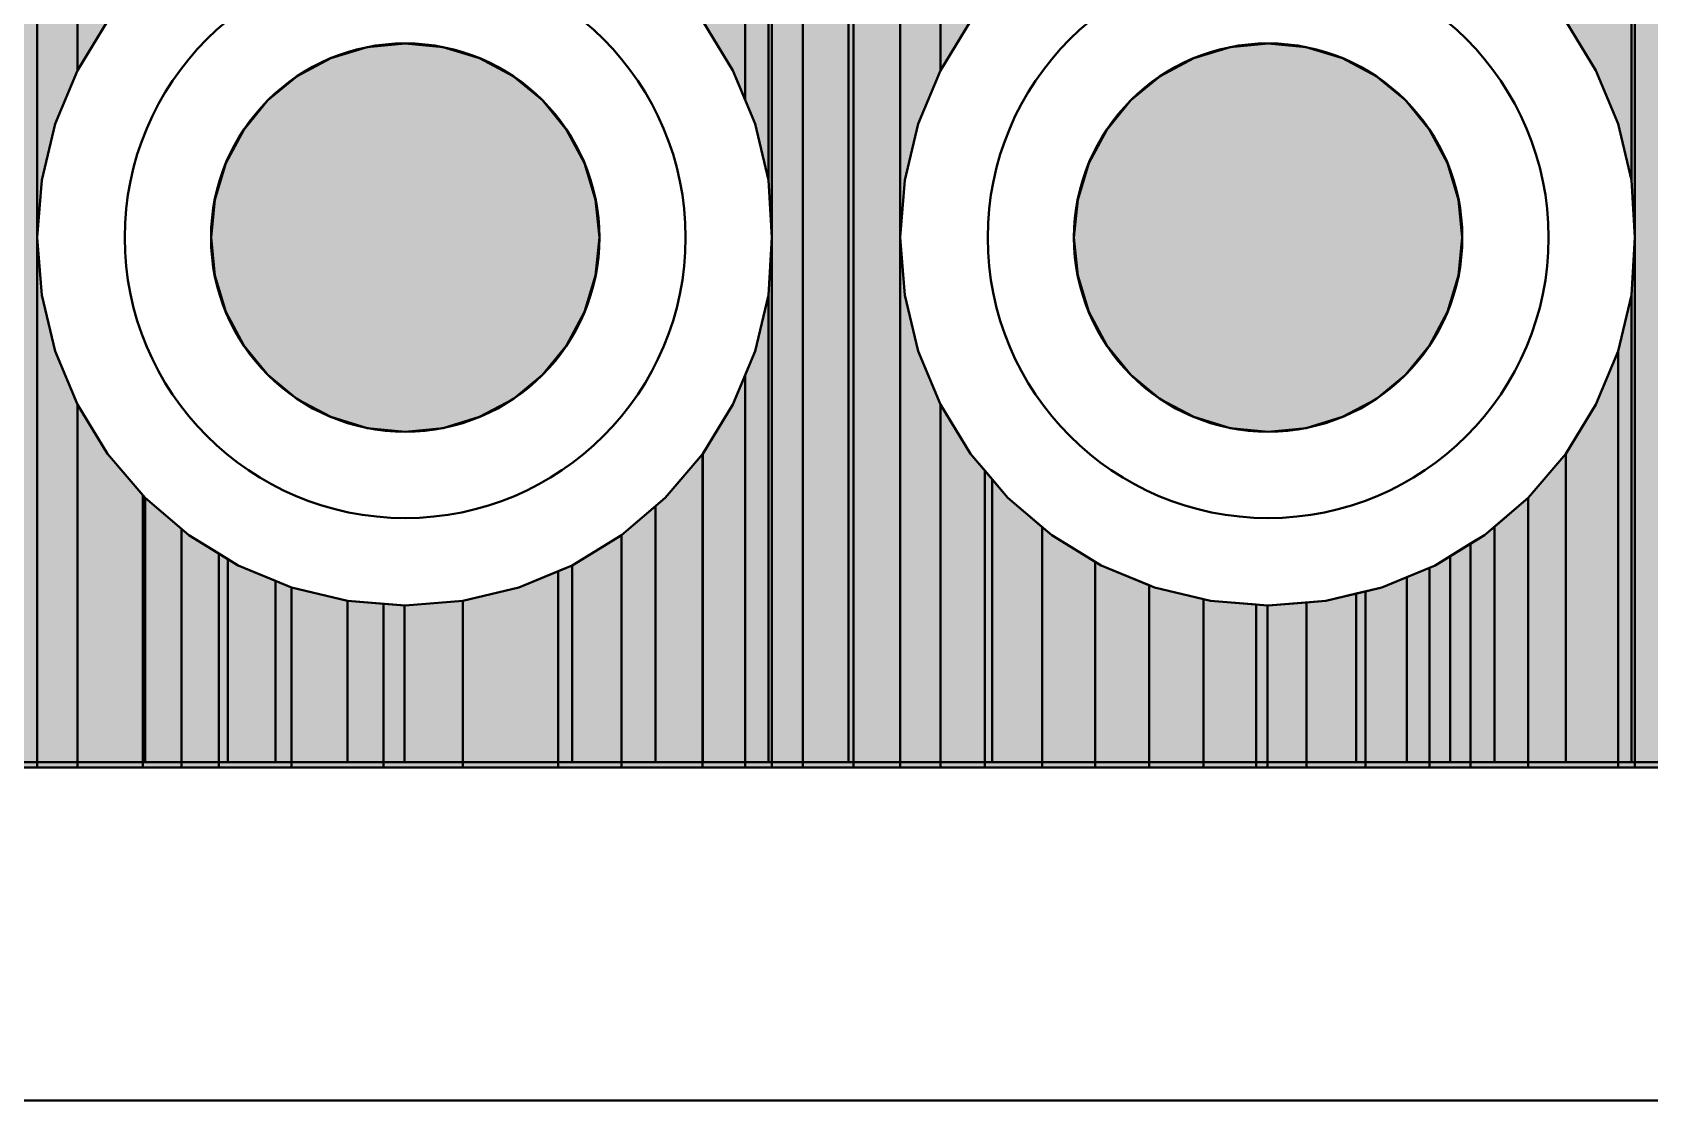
# Model space of a CAD drawing. Header units: millimetres. Extents: x 2 to 110, y 3 to 56.
# Drawn here: x 83.557 to 88.317, y 2.558 to 5.702 of the extents above; entities that cross this region are included whole.
import ezdxf

# ---------------------------------------------------------------- set-up
doc = ezdxf.new("R2010")
doc.units = ezdxf.units.MM
for name, color, linetype in [('bottom_copper', 7, 'Continuous'), ('bottom_silk', 7, 'Continuous'), ('drill_plated', 7, 'Continuous'), ('outline', 7, 'Continuous'), ('top_copper', 7, 'Continuous'), ('top_silk', 7, 'Continuous')]:
    doc.layers.add(name, color=color, linetype=linetype)

# ---------------------------------------------------------------- blocks, each defined once
blk = doc.blocks.new('Block16063')
at = {"layer": 'bottom_copper', "lineweight": 40}
for points in [[(1.3445, 0), (0.9668, 0), (0.9668, 51.435), (1.3445, 51.435), (1.3445, 0)], [(0.9668, 1.56), (0.9568, 1.7294), (0.9568, 49.6506), (0.9668, 49.82), (0.9668, 1.56)], [(0.9568, 1.7294), (0.9171, 1.8946), (0.8521, 2.0516), (0.7633, 2.1965), (0.7633, 49.1835), (0.8521, 49.3284), (0.9171, 49.4854), (0.9568, 49.6506), (0.9568, 1.7294)], [(0.9668, 0), (0.9171, 0), (0.9171, 1.2254), (0.9568, 1.3906), (0.9668, 1.56), (0.9668, 0)], [(0.9171, 0), (0.653, 0), (0.653, 0.7943), (0.7633, 0.9235), (0.8521, 1.0684), (0.9171, 1.2254), (0.9171, 0)], [(0.653, 0), (0.4834, 0), (0.4834, 0.6592), (0.5238, 0.684), (0.653, 0.7943), (0.653, 0)], [(0.4834, 0), (0.3618, 0), (0.3618, 0.5881), (0.3789, 0.5952), (0.4834, 0.6592), (0.4834, 0)], [(0.3618, 0), (0.1743, 0), (0.1743, 0.5188), (0.2219, 0.5302), (0.3618, 0.5881), (0.3618, 0)], [(0, 0), (-0.1144, 0), (-0.1144, 0.4773), (-0.1127, 0.4772), (0, 0.486), (0, 0)], [(0.1743, 0), (0, 0), (0, 0.486), (0.0567, 0.4905), (0.1743, 0.5188), (0.1743, 0)]]:
    blk.add_hatch(color=7, dxfattribs=at).paths.add_polyline_path(points, flags=0)
at = {"layer": 'bottom_copper', "color": 7, "lineweight": 40}
for points in [[(1.3445, 0), (0.9668, 0), (0.9668, 51.435), (1.3445, 51.435), (1.3445, 0)], [(0.9668, 1.56), (0.9568, 1.7294), (0.9568, 49.6506), (0.9668, 49.82), (0.9668, 1.56)], [(0.9568, 1.7294), (0.9171, 1.8946), (0.8521, 2.0516), (0.7633, 2.1965), (0.7633, 49.1835), (0.8521, 49.3284), (0.9171, 49.4854), (0.9568, 49.6506), (0.9568, 1.7294)], [(0.9668, 0), (0.9171, 0), (0.9171, 1.2254), (0.9568, 1.3906), (0.9668, 1.56), (0.9668, 0)], [(0.9171, 0), (0.653, 0), (0.653, 0.7943), (0.7633, 0.9235), (0.8521, 1.0684), (0.9171, 1.2254), (0.9171, 0)], [(0.653, 0), (0.4834, 0), (0.4834, 0.6592), (0.5238, 0.684), (0.653, 0.7943), (0.653, 0)], [(0.4834, 0), (0.3618, 0), (0.3618, 0.5881), (0.3789, 0.5952), (0.4834, 0.6592), (0.4834, 0)], [(0.3618, 0), (0.1743, 0), (0.1743, 0.5188), (0.2219, 0.5302), (0.3618, 0.5881), (0.3618, 0)], [(0, 0), (-0.1144, 0), (-0.1144, 0.4773), (-0.1127, 0.4772), (0, 0.486), (0, 0)], [(0.1743, 0), (0, 0), (0, 0.486), (0.0567, 0.4905), (0.1743, 0.5188), (0.1743, 0)]]:
    blk.add_lwpolyline(points, close=True, dxfattribs=at)
blk = doc.blocks.new('Block17499')
at = {"layer": 'bottom_copper', "lineweight": 40}
for points in [[(0.5344, 0), (0.443, 0), (0.443, 43.1453), (0.5344, 43.2367), (0.5344, 0)], [(0.443, 1.56), (0.433, 1.7294), (0.3933, 1.8946), (0.3641, 1.9651), (0.3641, 43.083), (0.3982, 43.1039), (0.4286, 43.1298), (0.4351, 43.1374), (0.443, 43.1453), (0.443, 1.56)], [(0.3641, 1.9651), (0.3283, 2.0516), (0.2395, 2.1965), (0.2385, 2.1977), (0.2384, 43.056), (0.2484, 43.0552), (0.2882, 43.0583), (0.3272, 43.0677), (0.3641, 43.083), (0.3641, 1.9651)], [(0.6834, 0), (0.5344, 0), (0.5344, 4.152), (0.5469, 3.9926), (0.5842, 3.8371), (0.6454, 3.6893), (0.6834, 3.6273), (0.6834, 0)], [(0.8207, 0), (0.6834, 0), (0.6834, 3.6273), (0.729, 3.553), (0.8207, 3.4457), (0.8207, 0)], [(0.9387, 2.0516), (0.8737, 1.8946), (0.834, 1.7294), (0.8207, 1.56), (0.8207, 3.4457), (0.8329, 3.4314), (0.9387, 3.341), (0.9387, 2.0516)], [(1.0696, 2.2458), (1.0275, 2.1965), (0.9387, 2.0516), (0.9387, 3.341), (0.9545, 3.3275), (1.0696, 3.2569), (1.0696, 2.2458)], [(0.443, 0), (0.3641, 0), (0.3641, 1.1549), (0.3933, 1.2254), (0.433, 1.3906), (0.443, 1.56), (0.443, 0)], [(0.9387, 0), (0.8207, 0), (0.8207, 1.56), (0.834, 1.3906), (0.8737, 1.2254), (0.9387, 1.0684), (0.9387, 0)], [(0.3641, 0), (0.2385, 0), (0.2384, 0.9222), (0.2395, 0.9235), (0.3283, 1.0684), (0.3641, 1.1549), (0.3641, 0)], [(1.0696, 0), (0.9387, 0), (0.9387, 1.0684), (1.0275, 0.9235), (1.0696, 0.8742), (1.0696, 0)], [(0.2384, 0), (0, 0), (0, 0.684), (0.1292, 0.7943), (0.2384, 0.9222), (0.2384, 0)], [(1.2386, 0), (1.0696, 0), (1.0696, 0.8742), (1.1378, 0.7943), (1.2386, 0.7082), (1.2386, 0)], [(0, 0), (-0.1865, 0), (-0.1865, 0.578), (-0.1449, 0.5952), (0, 0.684), (0, 0)], [(1.3941, 0), (1.2386, 0), (1.2386, 0.7082), (1.267, 0.684), (1.3941, 0.6061), (1.3941, 0)], [(1.5535, 0), (1.3941, 0), (1.3941, 0.6061), (1.4119, 0.5952), (1.5535, 0.5366), (1.5535, 0)], [(1.7129, 0), (1.5535, 0), (1.5535, 0.5366), (1.5689, 0.5302), (1.7129, 0.4956), (1.7129, 0)], [(1.8684, 0), (1.7129, 0), (1.7129, 0.4956), (1.7341, 0.4905), (1.8684, 0.4799), (1.8684, 0)], [(1.9018, 0), (1.8684, 0), (1.8684, 0.4799), (1.9018, 0.4773), (1.9018, 0)]]:
    blk.add_hatch(color=7, dxfattribs=at).paths.add_polyline_path(points, flags=0)
at = {"layer": 'bottom_copper', "color": 7, "lineweight": 40}
for points in [[(0.5344, 0), (0.443, 0), (0.443, 43.1453), (0.5344, 43.2367), (0.5344, 0)], [(0.443, 1.56), (0.433, 1.7294), (0.3933, 1.8946), (0.3641, 1.9651), (0.3641, 43.083), (0.3982, 43.1039), (0.4286, 43.1298), (0.4351, 43.1374), (0.443, 43.1453), (0.443, 1.56)], [(0.3641, 1.9651), (0.3283, 2.0516), (0.2395, 2.1965), (0.2385, 2.1977), (0.2384, 43.056), (0.2484, 43.0552), (0.2882, 43.0583), (0.3272, 43.0677), (0.3641, 43.083), (0.3641, 1.9651)], [(0.6834, 0), (0.5344, 0), (0.5344, 4.152), (0.5469, 3.9926), (0.5842, 3.8371), (0.6454, 3.6893), (0.6834, 3.6273), (0.6834, 0)], [(0.8207, 0), (0.6834, 0), (0.6834, 3.6273), (0.729, 3.553), (0.8207, 3.4457), (0.8207, 0)], [(0.9387, 2.0516), (0.8737, 1.8946), (0.834, 1.7294), (0.8207, 1.56), (0.8207, 3.4457), (0.8329, 3.4314), (0.9387, 3.341), (0.9387, 2.0516)], [(1.0696, 2.2458), (1.0275, 2.1965), (0.9387, 2.0516), (0.9387, 3.341), (0.9545, 3.3275), (1.0696, 3.2569), (1.0696, 2.2458)], [(0.443, 0), (0.3641, 0), (0.3641, 1.1549), (0.3933, 1.2254), (0.433, 1.3906), (0.443, 1.56), (0.443, 0)], [(0.9387, 0), (0.8207, 0), (0.8207, 1.56), (0.834, 1.3906), (0.8737, 1.2254), (0.9387, 1.0684), (0.9387, 0)], [(0.3641, 0), (0.2385, 0), (0.2384, 0.9222), (0.2395, 0.9235), (0.3283, 1.0684), (0.3641, 1.1549), (0.3641, 0)], [(1.0696, 0), (0.9387, 0), (0.9387, 1.0684), (1.0275, 0.9235), (1.0696, 0.8742), (1.0696, 0)], [(0.2384, 0), (0, 0), (0, 0.684), (0.1292, 0.7943), (0.2384, 0.9222), (0.2384, 0)], [(1.2386, 0), (1.0696, 0), (1.0696, 0.8742), (1.1378, 0.7943), (1.2386, 0.7082), (1.2386, 0)], [(0, 0), (-0.1865, 0), (-0.1865, 0.578), (-0.1449, 0.5952), (0, 0.684), (0, 0)], [(1.3941, 0), (1.2386, 0), (1.2386, 0.7082), (1.267, 0.684), (1.3941, 0.6061), (1.3941, 0)], [(1.5535, 0), (1.3941, 0), (1.3941, 0.6061), (1.4119, 0.5952), (1.5535, 0.5366), (1.5535, 0)], [(1.7129, 0), (1.5535, 0), (1.5535, 0.5366), (1.5689, 0.5302), (1.7129, 0.4956), (1.7129, 0)], [(1.8684, 0), (1.7129, 0), (1.7129, 0.4956), (1.7341, 0.4905), (1.8684, 0.4799), (1.8684, 0)], [(1.9018, 0), (1.8684, 0), (1.8684, 0.4799), (1.9018, 0.4773), (1.9018, 0)]]:
    blk.add_lwpolyline(points, close=True, dxfattribs=at)
blk = doc.blocks.new('Block18443')
at = {"layer": 'bottom_copper', "lineweight": 40}
for points in [[(0.3777, 0), (0.2215, 0), (0.2215, 48.7405), (0.3777, 48.7405), (0.3777, 0)], [(0.4957, 2.0516), (0.4307, 1.8946), (0.391, 1.7294), (0.3777, 1.56), (0.3777, 48.7405), (0.4957, 48.7405), (0.4957, 2.0516)], [(0.6057, 2.2213), (0.5845, 2.1965), (0.4957, 2.0516), (0.4957, 48.7405), (0.6057, 48.7405), (0.6057, 2.2213)], [(0.4957, 0), (0.3777, 0), (0.3777, 1.56), (0.391, 1.3906), (0.4307, 1.2254), (0.4957, 1.0684), (0.4957, 0)], [(0.6879, 0), (0.4957, 0), (0.4957, 1.0684), (0.5845, 0.9235), (0.6879, 0.8024), (0.6879, 0)], [(0.8018, 0), (0.6879, 0), (0.6879, 0.8024), (0.6948, 0.7943), (0.8018, 0.703), (0.8018, 0)], [(0.9118, 0), (0.8019, 0), (0.8018, 0.703), (0.824, 0.684), (0.9118, 0.6302), (0.9118, 0)], [(1.1259, 0), (0.9118, 0), (0.9118, 0.6302), (0.9689, 0.5952), (1.1259, 0.5302), (1.1259, 0)], [(1.9105, 0), (1.6299, 0), (1.6299, 0.4905), (1.7951, 0.5302), (1.9105, 0.578), (1.9105, 0)], [(1.3968, 0), (1.1259, 0), (1.1259, 0.5302), (1.2911, 0.4905), (1.3968, 0.4822), (1.3968, 0)], [(1.6299, 0), (1.3968, 0), (1.3968, 0.4822), (1.4605, 0.4772), (1.6299, 0.4905), (1.6299, 0)]]:
    blk.add_hatch(color=7, dxfattribs=at).paths.add_polyline_path(points, flags=0)
at = {"layer": 'bottom_copper', "color": 7, "lineweight": 40}
for points in [[(0.3777, 0), (0.2215, 0), (0.2215, 48.7405), (0.3777, 48.7405), (0.3777, 0)], [(0.4957, 2.0516), (0.4307, 1.8946), (0.391, 1.7294), (0.3777, 1.56), (0.3777, 48.7405), (0.4957, 48.7405), (0.4957, 2.0516)], [(0.6057, 2.2213), (0.5845, 2.1965), (0.4957, 2.0516), (0.4957, 48.7405), (0.6057, 48.7405), (0.6057, 2.2213)], [(0.4957, 0), (0.3777, 0), (0.3777, 1.56), (0.391, 1.3906), (0.4307, 1.2254), (0.4957, 1.0684), (0.4957, 0)], [(0.6879, 0), (0.4957, 0), (0.4957, 1.0684), (0.5845, 0.9235), (0.6879, 0.8024), (0.6879, 0)], [(0.8018, 0), (0.6879, 0), (0.6879, 0.8024), (0.6948, 0.7943), (0.8018, 0.703), (0.8018, 0)], [(0.9118, 0), (0.8019, 0), (0.8018, 0.703), (0.824, 0.684), (0.9118, 0.6302), (0.9118, 0)], [(1.1259, 0), (0.9118, 0), (0.9118, 0.6302), (0.9689, 0.5952), (1.1259, 0.5302), (1.1259, 0)], [(1.9105, 0), (1.6299, 0), (1.6299, 0.4905), (1.7951, 0.5302), (1.9105, 0.578), (1.9105, 0)], [(1.3968, 0), (1.1259, 0), (1.1259, 0.5302), (1.2911, 0.4905), (1.3968, 0.4822), (1.3968, 0)], [(1.6299, 0), (1.3968, 0), (1.3968, 0.4822), (1.4605, 0.4772), (1.6299, 0.4905), (1.6299, 0)]]:
    blk.add_lwpolyline(points, close=True, dxfattribs=at)
blk = doc.blocks.new('Block75327')
at = {"layer": 'top_copper', "lineweight": 40}
for points in [[(0.9568, 1.7134), (0.9171, 1.8786), (0.8521, 2.0356), (0.7633, 2.1805), (0.7633, 7.454), (0.9568, 7.454), (0.9568, 1.7134)], [(0.9668, 1.544), (0.9568, 1.7134), (0.9568, 7.454), (0.9668, 7.454), (0.9668, 1.544)], [(1.6451, 0), (0.9668, 0), (0.9668, 7.454), (1.6451, 7.454), (1.6451, 0)], [(0.9668, 0), (0.9568, 0), (0.9568, 1.3746), (0.9668, 1.544), (0.9668, 0)], [(0.9568, 0), (0.7633, 0), (0.7633, 0.9075), (0.8521, 1.0524), (0.9171, 1.2094), (0.9568, 1.3746), (0.9568, 0)], [(0.7633, 0), (0.5533, 0), (0.5533, 0.6932), (0.653, 0.7783), (0.7633, 0.9075), (0.7633, 0)], [(0.5533, 0), (0.4234, 0), (0.4234, 0.6065), (0.5238, 0.668), (0.5533, 0.6932), (0.5533, 0)], [(0.4234, 0), (0.2959, 0), (0.2959, 0.5448), (0.3789, 0.5792), (0.4234, 0.6065), (0.4234, 0)], [(0.2959, 0), (0.1468, 0), (0.1468, 0.4962), (0.2219, 0.5142), (0.2959, 0.5448), (0.2959, 0)], [(0.1468, 0), (0, 0), (0, 0.47), (0.0567, 0.4745), (0.1468, 0.4962), (0.1468, 0)], [(0, 0), (-0.1144, 0), (-0.1144, 0.4613), (-0.1127, 0.4612), (0, 0.47), (0, 0)]]:
    blk.add_hatch(color=7, dxfattribs=at).paths.add_polyline_path(points, flags=0)
at = {"layer": 'top_copper', "color": 7, "lineweight": 40}
for points in [[(0.9568, 1.7134), (0.9171, 1.8786), (0.8521, 2.0356), (0.7633, 2.1805), (0.7633, 7.454), (0.9568, 7.454), (0.9568, 1.7134)], [(0.9668, 1.544), (0.9568, 1.7134), (0.9568, 7.454), (0.9668, 7.454), (0.9668, 1.544)], [(1.6451, 0), (0.9668, 0), (0.9668, 7.454), (1.6451, 7.454), (1.6451, 0)], [(0.9668, 0), (0.9568, 0), (0.9568, 1.3746), (0.9668, 1.544), (0.9668, 0)], [(0.9568, 0), (0.7633, 0), (0.7633, 0.9075), (0.8521, 1.0524), (0.9171, 1.2094), (0.9568, 1.3746), (0.9568, 0)], [(0.7633, 0), (0.5533, 0), (0.5533, 0.6932), (0.653, 0.7783), (0.7633, 0.9075), (0.7633, 0)], [(0.5533, 0), (0.4234, 0), (0.4234, 0.6065), (0.5238, 0.668), (0.5533, 0.6932), (0.5533, 0)], [(0.4234, 0), (0.2959, 0), (0.2959, 0.5448), (0.3789, 0.5792), (0.4234, 0.6065), (0.4234, 0)], [(0.2959, 0), (0.1468, 0), (0.1468, 0.4962), (0.2219, 0.5142), (0.2959, 0.5448), (0.2959, 0)], [(0.1468, 0), (0, 0), (0, 0.47), (0.0567, 0.4745), (0.1468, 0.4962), (0.1468, 0)], [(0, 0), (-0.1144, 0), (-0.1144, 0.4613), (-0.1127, 0.4612), (0, 0.47), (0, 0)]]:
    blk.add_lwpolyline(points, close=True, dxfattribs=at)
blk = doc.blocks.new('Block75915')
at = {"layer": 'top_copper', "lineweight": 40}
for points in [[(0, 0), (-0.1525, 0), (-0.1525, 3.6362), (-0.0917, 3.537), (0, 3.4297), (0, 0)], [(0.118, 2.0356), (0.053, 1.8786), (0.0133, 1.7134), (0, 1.544), (0, 3.4297), (0.0122, 3.4154), (0.118, 3.325), (0.118, 2.0356)], [(0.2701, 2.2546), (0.2068, 2.1805), (0.118, 2.0356), (0.118, 3.325), (0.1338, 3.3115), (0.2701, 3.2279), (0.2701, 2.2546)], [(0.4179, 2.3958), (0.3171, 2.3097), (0.2701, 2.2546), (0.2701, 3.2279), (0.4179, 3.1667), (0.4179, 2.3958)], [(0.5734, 2.4979), (0.4463, 2.42), (0.4179, 2.3958), (0.4179, 3.1667), (0.5734, 3.1294), (0.5734, 2.4979)], [(1.0477, 2.6241), (0.9134, 2.6135), (0.8922, 2.6084), (0.8922, 3.1294), (1.0477, 3.1667), (1.0477, 2.6241)], [(1.0811, 2.6267), (1.0477, 2.6241), (1.0477, 3.1667), (1.0811, 3.1806), (1.0811, 2.6267)], [(0.7328, 2.5674), (0.5912, 2.5088), (0.5734, 2.4979), (0.5734, 3.1294), (0.7328, 3.1169), (0.7328, 2.5674)], [(0.8922, 2.6084), (0.7482, 2.5738), (0.7328, 2.5674), (0.7328, 3.1169), (0.8922, 3.1294), (0.8922, 2.6084)], [(0.118, 0), (0, 0), (0, 1.544), (0.0133, 1.3746), (0.053, 1.2094), (0.118, 1.0524), (0.118, 0)], [(0.2701, 0), (0.118, 0), (0.118, 1.0524), (0.2068, 0.9075), (0.2701, 0.8334), (0.2701, 0)], [(0.4179, 0), (0.2701, 0), (0.2701, 0.8334), (0.3171, 0.7783), (0.4179, 0.6922), (0.4179, 0)], [(0.5734, 0), (0.4179, 0), (0.4179, 0.6922), (0.4463, 0.668), (0.5734, 0.5901), (0.5734, 0)], [(0.7328, 0), (0.5734, 0), (0.5734, 0.5901), (0.5912, 0.5792), (0.7328, 0.5206), (0.7328, 0)], [(0.8922, 0), (0.7328, 0), (0.7328, 0.5206), (0.7482, 0.5142), (0.8922, 0.4796), (0.8922, 0)], [(1.0477, 0), (0.8922, 0), (0.8922, 0.4796), (0.9134, 0.4745), (1.0477, 0.4639), (1.0477, 0)], [(1.0811, 0), (1.0477, 0), (1.0477, 0.4639), (1.0811, 0.4613), (1.0811, 0)]]:
    blk.add_hatch(color=7, dxfattribs=at).paths.add_polyline_path(points, flags=0)
at = {"layer": 'top_copper', "color": 7, "lineweight": 40}
for points in [[(0, 0), (-0.1525, 0), (-0.1525, 3.6362), (-0.0917, 3.537), (0, 3.4297), (0, 0)], [(0.118, 2.0356), (0.053, 1.8786), (0.0133, 1.7134), (0, 1.544), (0, 3.4297), (0.0122, 3.4154), (0.118, 3.325), (0.118, 2.0356)], [(0.2701, 2.2546), (0.2068, 2.1805), (0.118, 2.0356), (0.118, 3.325), (0.1338, 3.3115), (0.2701, 3.2279), (0.2701, 2.2546)], [(0.4179, 2.3958), (0.3171, 2.3097), (0.2701, 2.2546), (0.2701, 3.2279), (0.4179, 3.1667), (0.4179, 2.3958)], [(0.5734, 2.4979), (0.4463, 2.42), (0.4179, 2.3958), (0.4179, 3.1667), (0.5734, 3.1294), (0.5734, 2.4979)], [(1.0477, 2.6241), (0.9134, 2.6135), (0.8922, 2.6084), (0.8922, 3.1294), (1.0477, 3.1667), (1.0477, 2.6241)], [(1.0811, 2.6267), (1.0477, 2.6241), (1.0477, 3.1667), (1.0811, 3.1806), (1.0811, 2.6267)], [(0.7328, 2.5674), (0.5912, 2.5088), (0.5734, 2.4979), (0.5734, 3.1294), (0.7328, 3.1169), (0.7328, 2.5674)], [(0.8922, 2.6084), (0.7482, 2.5738), (0.7328, 2.5674), (0.7328, 3.1169), (0.8922, 3.1294), (0.8922, 2.6084)], [(0.118, 0), (0, 0), (0, 1.544), (0.0133, 1.3746), (0.053, 1.2094), (0.118, 1.0524), (0.118, 0)], [(0.2701, 0), (0.118, 0), (0.118, 1.0524), (0.2068, 0.9075), (0.2701, 0.8334), (0.2701, 0)], [(0.4179, 0), (0.2701, 0), (0.2701, 0.8334), (0.3171, 0.7783), (0.4179, 0.6922), (0.4179, 0)], [(0.5734, 0), (0.4179, 0), (0.4179, 0.6922), (0.4463, 0.668), (0.5734, 0.5901), (0.5734, 0)], [(0.7328, 0), (0.5734, 0), (0.5734, 0.5901), (0.5912, 0.5792), (0.7328, 0.5206), (0.7328, 0)], [(0.8922, 0), (0.7328, 0), (0.7328, 0.5206), (0.7482, 0.5142), (0.8922, 0.4796), (0.8922, 0)], [(1.0477, 0), (0.8922, 0), (0.8922, 0.4796), (0.9134, 0.4745), (1.0477, 0.4639), (1.0477, 0)], [(1.0811, 0), (1.0477, 0), (1.0477, 0.4639), (1.0811, 0.4613), (1.0811, 0)]]:
    blk.add_lwpolyline(points, close=True, dxfattribs=at)
blk = doc.blocks.new('Block76822')
at = {"layer": 'top_copper', "lineweight": 40}
for points in [[(0.7066, 2.1805), (0.5963, 2.3097), (0.5672, 2.3345), (0.5672, 3.7428), (0.6041, 3.7581), (0.6382, 3.779), (0.6494, 3.7885), (0.7066, 3.7885), (0.7066, 2.1805)], [(0.9001, 1.7134), (0.8604, 1.8786), (0.7954, 2.0356), (0.7066, 2.1805), (0.7066, 3.7885), (0.9001, 3.7885), (0.9001, 1.7134)], [(0.9101, 1.544), (0.9001, 1.7134), (0.9001, 3.7885), (0.9101, 3.7885), (0.9101, 1.544)], [(1.1353, 0), (0.9101, 0), (0.9101, 3.7885), (1.0648, 3.7885), (1.1125, 3.6733), (1.1353, 3.6362), (1.1353, 0)], [(0, 2.6135), (-0.1694, 2.6268), (-0.1711, 2.6267), (-0.1711, 3.7311), (0, 3.7311), (0, 2.6135)], [(0.3222, 2.5088), (0.1652, 2.5738), (0, 2.6135), (0, 3.7311), (0.3222, 3.7311), (0.3222, 2.5088)], [(0.5672, 2.3345), (0.4671, 2.42), (0.3222, 2.5088), (0.3222, 3.7311), (0.4785, 3.7311), (0.4885, 3.7303), (0.5283, 3.7335), (0.5672, 3.7428), (0.5672, 2.3345)], [(0.9101, 0), (0.9001, 0), (0.9001, 1.3746), (0.9101, 1.544), (0.9101, 0)], [(0.9001, 0), (0.7066, 0), (0.7066, 0.9075), (0.7954, 1.0524), (0.8604, 1.2094), (0.9001, 1.3746), (0.9001, 0)], [(0.7066, 0), (0.5672, 0), (0.5672, 0.7535), (0.5963, 0.7783), (0.7066, 0.9075), (0.7066, 0)], [(0.5672, 0), (0.3222, 0), (0.3222, 0.5792), (0.4671, 0.668), (0.5672, 0.7535), (0.5672, 0)], [(0.3222, 0), (0, 0), (0, 0.4745), (0.1652, 0.5142), (0.3222, 0.5792), (0.3222, 0)], [(0, 0), (-0.1711, 0), (-0.1711, 0.4613), (-0.1694, 0.4612), (0, 0.4745), (0, 0)]]:
    blk.add_hatch(color=7, dxfattribs=at).paths.add_polyline_path(points, flags=0)
at = {"layer": 'top_copper', "color": 7, "lineweight": 40}
for points in [[(0.7066, 2.1805), (0.5963, 2.3097), (0.5672, 2.3345), (0.5672, 3.7428), (0.6041, 3.7581), (0.6382, 3.779), (0.6494, 3.7885), (0.7066, 3.7885), (0.7066, 2.1805)], [(0.9001, 1.7134), (0.8604, 1.8786), (0.7954, 2.0356), (0.7066, 2.1805), (0.7066, 3.7885), (0.9001, 3.7885), (0.9001, 1.7134)], [(0.9101, 1.544), (0.9001, 1.7134), (0.9001, 3.7885), (0.9101, 3.7885), (0.9101, 1.544)], [(1.1353, 0), (0.9101, 0), (0.9101, 3.7885), (1.0648, 3.7885), (1.1125, 3.6733), (1.1353, 3.6362), (1.1353, 0)], [(0, 2.6135), (-0.1694, 2.6268), (-0.1711, 2.6267), (-0.1711, 3.7311), (0, 3.7311), (0, 2.6135)], [(0.3222, 2.5088), (0.1652, 2.5738), (0, 2.6135), (0, 3.7311), (0.3222, 3.7311), (0.3222, 2.5088)], [(0.5672, 2.3345), (0.4671, 2.42), (0.3222, 2.5088), (0.3222, 3.7311), (0.4785, 3.7311), (0.4885, 3.7303), (0.5283, 3.7335), (0.5672, 3.7428), (0.5672, 2.3345)], [(0.9101, 0), (0.9001, 0), (0.9001, 1.3746), (0.9101, 1.544), (0.9101, 0)], [(0.9001, 0), (0.7066, 0), (0.7066, 0.9075), (0.7954, 1.0524), (0.8604, 1.2094), (0.9001, 1.3746), (0.9001, 0)], [(0.7066, 0), (0.5672, 0), (0.5672, 0.7535), (0.5963, 0.7783), (0.7066, 0.9075), (0.7066, 0)], [(0.5672, 0), (0.3222, 0), (0.3222, 0.5792), (0.4671, 0.668), (0.5672, 0.7535), (0.5672, 0)], [(0.3222, 0), (0, 0), (0, 0.4745), (0.1652, 0.5142), (0.3222, 0.5792), (0.3222, 0)], [(0, 0), (-0.1711, 0), (-0.1711, 0.4613), (-0.1694, 0.4612), (0, 0.4745), (0, 0)]]:
    blk.add_lwpolyline(points, close=True, dxfattribs=at)
blk = doc.blocks.new('Block77260')
at = {"layer": 'top_copper', "lineweight": 40}
for points in [[(1.2992, 0), (0.9215, 0), (0.9215, 4.979), (0.9276, 4.9861), (0.9903, 5.0885), (1.2992, 5.0885), (1.2992, 0)], [(1.4172, 2.0356), (1.3522, 1.8786), (1.3125, 1.7134), (1.2992, 1.544), (1.2992, 5.0885), (1.4172, 5.0885), (1.4172, 2.0356)], [(1.6163, 2.3097), (1.506, 2.1805), (1.4172, 2.0356), (1.4172, 5.0885), (1.6163, 5.0885), (1.6163, 2.3097)], [(1.7853, 2.4444), (1.7455, 2.42), (1.6163, 2.3097), (1.6163, 5.0885), (1.7853, 5.0885), (1.7853, 2.4444)], [(1.8904, 4.941), (1.86, 4.9151), (1.834, 4.8847), (1.8131, 4.8506), (1.7978, 4.8136), (1.7885, 4.7748), (1.7853, 4.7349), (1.7853, 5.0885), (1.8792, 5.0885), (1.8904, 5.079), (1.8904, 4.941)], [(2.0401, 4.9897), (2.0003, 4.9866), (1.9614, 4.9772), (1.9245, 4.9619), (1.8904, 4.941), (1.8904, 5.079), (1.9245, 5.0581), (1.9614, 5.0428), (2.0003, 5.0334), (2.0401, 5.0303), (2.0401, 4.9897)], [(2.2126, 4.9889), (2.0501, 4.9889), (2.0401, 4.9897), (2.0401, 5.0303), (2.0501, 5.0311), (2.2126, 5.0311), (2.2126, 4.9889)], [(2.3803, 4.9889), (2.2126, 4.9889), (2.2126, 5.0311), (2.3803, 5.0311), (2.3803, 4.9889)], [(0.9215, 1.544), (0.9115, 1.7134), (0.8718, 1.8786), (0.8718, 4.9208), (0.9215, 4.979), (0.9215, 1.544)], [(0.8718, 1.8786), (0.8068, 2.0356), (0.718, 2.1805), (0.6739, 2.2322), (0.6739, 4.7324), (0.8107, 4.8493), (0.8718, 4.9208), (0.8718, 1.8786)], [(0.6739, 2.2322), (0.6077, 2.3097), (0.4785, 2.42), (0.4785, 4.621), (0.5205, 4.6384), (0.6739, 4.7324), (0.6739, 2.2322)], [(1.7861, 3.9951), (1.7853, 3.9851), (1.7853, 4.7349), (1.7861, 4.725), (1.7861, 3.9951)], [(0.4785, 2.42), (0.3336, 2.5088), (0.3336, 4.5646), (0.3543, 4.5696), (0.4785, 4.621), (0.4785, 2.42)], [(0, 2.6144), (-0.158, 2.6268), (-0.1597, 2.6267), (-0.1597, 4.526), (0, 4.5135), (0, 2.6144)], [(0.1766, 2.5738), (0.0114, 2.6135), (0, 2.6144), (0, 4.5135), (0.1766, 4.5274), (0.1766, 2.5738)], [(0.3336, 2.5088), (0.1766, 2.5738), (0.1766, 4.5274), (0.1794, 4.5276), (0.3336, 4.5646), (0.3336, 2.5088)], [(1.8904, 2.5088), (1.7853, 2.4444), (1.7853, 3.9851), (1.7885, 3.9453), (1.7978, 3.9064), (1.8131, 3.8694), (1.834, 3.8354), (1.86, 3.805), (1.8904, 3.779), (1.8904, 2.5088)], [(2.0401, 2.5708), (1.8904, 2.5088), (1.8904, 3.779), (1.9245, 3.7581), (1.9614, 3.7428), (2.0003, 3.7335), (2.0401, 3.7303), (2.0401, 2.5708)], [(2.2126, 2.6135), (2.0474, 2.5738), (2.0401, 2.5708), (2.0401, 3.7303), (2.0501, 3.7311), (2.2126, 3.7311), (2.2126, 2.6135)], [(2.3803, 2.6267), (2.2126, 2.6135), (2.2126, 3.7311), (2.3803, 3.7311), (2.3803, 2.6267)], [(0.9215, 0), (0.8718, 0), (0.8718, 1.2094), (0.9115, 1.3746), (0.9215, 1.544), (0.9215, 0)], [(1.4172, 0), (1.2992, 0), (1.2992, 1.544), (1.3125, 1.3746), (1.3522, 1.2094), (1.4172, 1.0524), (1.4172, 0)], [(0.8718, 0), (0.6739, 0), (0.6739, 0.8558), (0.718, 0.9075), (0.8068, 1.0524), (0.8718, 1.2094), (0.8718, 0)], [(1.6163, 0), (1.4172, 0), (1.4172, 1.0524), (1.506, 0.9075), (1.6163, 0.7783), (1.6163, 0)], [(0.6739, 0), (0.4785, 0), (0.4785, 0.668), (0.6077, 0.7783), (0.6739, 0.8558), (0.6739, 0)], [(1.86, 0), (1.6163, 0), (1.6163, 0.7783), (1.7455, 0.668), (1.86, 0.5978), (1.86, 0)], [(0.4785, 0), (0.3336, 0), (0.3336, 0.5792), (0.4785, 0.668), (0.4785, 0)], [(0.3336, 0), (0.1766, 0), (0.1766, 0.5142), (0.3336, 0.5792), (0.3336, 0)], [(2.0003, 0), (1.86, 0), (1.86, 0.5978), (1.8904, 0.5792), (2.0003, 0.5337), (2.0003, 0)], [(2.2126, 0), (2.0003, 0), (2.0003, 0.5337), (2.0474, 0.5142), (2.2126, 0.4745), (2.2126, 0)], [(0.1766, 0), (0, 0), (0, 0.4736), (0.0114, 0.4745), (0.1766, 0.5142), (0.1766, 0)], [(0, 0), (-0.1597, 0), (-0.1597, 0.4613), (-0.158, 0.4612), (0, 0.4736), (0, 0)], [(2.3803, 0), (2.2126, 0), (2.2126, 0.4745), (2.3803, 0.4613), (2.3803, 0)]]:
    blk.add_hatch(color=7, dxfattribs=at).paths.add_polyline_path(points, flags=0)
at = {"layer": 'top_copper', "color": 7, "lineweight": 40}
for points in [[(1.2992, 0), (0.9215, 0), (0.9215, 4.979), (0.9276, 4.9861), (0.9903, 5.0885), (1.2992, 5.0885), (1.2992, 0)], [(1.4172, 2.0356), (1.3522, 1.8786), (1.3125, 1.7134), (1.2992, 1.544), (1.2992, 5.0885), (1.4172, 5.0885), (1.4172, 2.0356)], [(1.6163, 2.3097), (1.506, 2.1805), (1.4172, 2.0356), (1.4172, 5.0885), (1.6163, 5.0885), (1.6163, 2.3097)], [(1.7853, 2.4444), (1.7455, 2.42), (1.6163, 2.3097), (1.6163, 5.0885), (1.7853, 5.0885), (1.7853, 2.4444)], [(1.8904, 4.941), (1.86, 4.9151), (1.834, 4.8847), (1.8131, 4.8506), (1.7978, 4.8136), (1.7885, 4.7748), (1.7853, 4.7349), (1.7853, 5.0885), (1.8792, 5.0885), (1.8904, 5.079), (1.8904, 4.941)], [(2.0401, 4.9897), (2.0003, 4.9866), (1.9614, 4.9772), (1.9245, 4.9619), (1.8904, 4.941), (1.8904, 5.079), (1.9245, 5.0581), (1.9614, 5.0428), (2.0003, 5.0334), (2.0401, 5.0303), (2.0401, 4.9897)], [(2.2126, 4.9889), (2.0501, 4.9889), (2.0401, 4.9897), (2.0401, 5.0303), (2.0501, 5.0311), (2.2126, 5.0311), (2.2126, 4.9889)], [(2.3803, 4.9889), (2.2126, 4.9889), (2.2126, 5.0311), (2.3803, 5.0311), (2.3803, 4.9889)], [(0.9215, 1.544), (0.9115, 1.7134), (0.8718, 1.8786), (0.8718, 4.9208), (0.9215, 4.979), (0.9215, 1.544)], [(0.8718, 1.8786), (0.8068, 2.0356), (0.718, 2.1805), (0.6739, 2.2322), (0.6739, 4.7324), (0.8107, 4.8493), (0.8718, 4.9208), (0.8718, 1.8786)], [(0.6739, 2.2322), (0.6077, 2.3097), (0.4785, 2.42), (0.4785, 4.621), (0.5205, 4.6384), (0.6739, 4.7324), (0.6739, 2.2322)], [(1.7861, 3.9951), (1.7853, 3.9851), (1.7853, 4.7349), (1.7861, 4.725), (1.7861, 3.9951)], [(0.4785, 2.42), (0.3336, 2.5088), (0.3336, 4.5646), (0.3543, 4.5696), (0.4785, 4.621), (0.4785, 2.42)], [(0, 2.6144), (-0.158, 2.6268), (-0.1597, 2.6267), (-0.1597, 4.526), (0, 4.5135), (0, 2.6144)], [(0.1766, 2.5738), (0.0114, 2.6135), (0, 2.6144), (0, 4.5135), (0.1766, 4.5274), (0.1766, 2.5738)], [(0.3336, 2.5088), (0.1766, 2.5738), (0.1766, 4.5274), (0.1794, 4.5276), (0.3336, 4.5646), (0.3336, 2.5088)], [(1.8904, 2.5088), (1.7853, 2.4444), (1.7853, 3.9851), (1.7885, 3.9453), (1.7978, 3.9064), (1.8131, 3.8694), (1.834, 3.8354), (1.86, 3.805), (1.8904, 3.779), (1.8904, 2.5088)], [(2.0401, 2.5708), (1.8904, 2.5088), (1.8904, 3.779), (1.9245, 3.7581), (1.9614, 3.7428), (2.0003, 3.7335), (2.0401, 3.7303), (2.0401, 2.5708)], [(2.2126, 2.6135), (2.0474, 2.5738), (2.0401, 2.5708), (2.0401, 3.7303), (2.0501, 3.7311), (2.2126, 3.7311), (2.2126, 2.6135)], [(2.3803, 2.6267), (2.2126, 2.6135), (2.2126, 3.7311), (2.3803, 3.7311), (2.3803, 2.6267)], [(0.9215, 0), (0.8718, 0), (0.8718, 1.2094), (0.9115, 1.3746), (0.9215, 1.544), (0.9215, 0)], [(1.4172, 0), (1.2992, 0), (1.2992, 1.544), (1.3125, 1.3746), (1.3522, 1.2094), (1.4172, 1.0524), (1.4172, 0)], [(0.8718, 0), (0.6739, 0), (0.6739, 0.8558), (0.718, 0.9075), (0.8068, 1.0524), (0.8718, 1.2094), (0.8718, 0)], [(1.6163, 0), (1.4172, 0), (1.4172, 1.0524), (1.506, 0.9075), (1.6163, 0.7783), (1.6163, 0)], [(0.6739, 0), (0.4785, 0), (0.4785, 0.668), (0.6077, 0.7783), (0.6739, 0.8558), (0.6739, 0)], [(1.86, 0), (1.6163, 0), (1.6163, 0.7783), (1.7455, 0.668), (1.86, 0.5978), (1.86, 0)], [(0.4785, 0), (0.3336, 0), (0.3336, 0.5792), (0.4785, 0.668), (0.4785, 0)], [(0.3336, 0), (0.1766, 0), (0.1766, 0.5142), (0.3336, 0.5792), (0.3336, 0)], [(2.0003, 0), (1.86, 0), (1.86, 0.5978), (1.8904, 0.5792), (2.0003, 0.5337), (2.0003, 0)], [(2.2126, 0), (2.0003, 0), (2.0003, 0.5337), (2.0474, 0.5142), (2.2126, 0.4745), (2.2126, 0)], [(0.1766, 0), (0, 0), (0, 0.4736), (0.0114, 0.4745), (0.1766, 0.5142), (0.1766, 0)], [(0, 0), (-0.1597, 0), (-0.1597, 0.4613), (-0.158, 0.4612), (0, 0.4736), (0, 0)], [(2.3803, 0), (2.2126, 0), (2.2126, 0.4745), (2.3803, 0.4613), (2.3803, 0)]]:
    blk.add_lwpolyline(points, close=True, dxfattribs=at)

msp = doc.modelspace()

# ---------------------------------------------------------------- hatches: boundary and pattern name
at = {"layer": 'bottom_copper', "lineweight": 40}
for points in [[(85.2145, 4.9865), (85.182, 4.8793), (85.1292, 4.7805), (85.0581, 4.6939), (84.9715, 4.6228), (84.8727, 4.57), (84.7655, 4.5375), (84.654, 4.5265), (84.5425, 4.5375), (84.4353, 4.57), (84.3365, 4.6228), (84.2499, 4.6939), (84.1788, 4.7805), (84.126, 4.8793), (84.0935, 4.9865), (84.0825, 5.098), (84.0935, 5.2095), (84.126, 5.3167), (84.1788, 5.4155), (84.2499, 5.5021), (84.3365, 5.5732), (84.4353, 5.626), (84.5425, 5.6585), (84.654, 5.6695), (84.7655, 5.6585), (84.8727, 5.626), (84.9715, 5.5732), (85.0581, 5.5021), (85.1292, 5.4155), (85.182, 5.3167), (85.2145, 5.2095), (85.2255, 5.098), (85.2145, 4.9865)], [(87.7545, 4.9865), (87.722, 4.8793), (87.6692, 4.7805), (87.5981, 4.6939), (87.5115, 4.6228), (87.4127, 4.57), (87.3055, 4.5375), (87.194, 4.5265), (87.0825, 4.5375), (86.9753, 4.57), (86.8765, 4.6228), (86.7899, 4.6939), (86.7188, 4.7805), (86.666, 4.8793), (86.6335, 4.9865), (86.6225, 5.098), (86.6335, 5.2095), (86.666, 5.3167), (86.7188, 5.4155), (86.7899, 5.5021), (86.8765, 5.5732), (86.9753, 5.626), (87.0825, 5.6585), (87.194, 5.6695), (87.3055, 5.6585), (87.4127, 5.626), (87.5115, 5.5732), (87.5981, 5.5021), (87.6692, 5.4155), (87.722, 5.3167), (87.7545, 5.2095), (87.7655, 5.098), (87.7545, 4.9865)]]:
    msp.add_hatch(color=7, dxfattribs=at).paths.add_polyline_path(points, flags=0)
at = {"layer": 'drill_plated', "lineweight": 40}
for points in [[(85.2145, 4.9865), (85.182, 4.8793), (85.1292, 4.7805), (85.0581, 4.6939), (84.9715, 4.6228), (84.8727, 4.57), (84.7655, 4.5375), (84.654, 4.5265), (84.5425, 4.5375), (84.4353, 4.57), (84.3365, 4.6228), (84.2499, 4.6939), (84.1788, 4.7805), (84.126, 4.8793), (84.0935, 4.9865), (84.0825, 5.098), (84.0935, 5.2095), (84.126, 5.3167), (84.1788, 5.4155), (84.2499, 5.5021), (84.3365, 5.5732), (84.4353, 5.626), (84.5425, 5.6585), (84.654, 5.6695), (84.7655, 5.6585), (84.8727, 5.626), (84.9715, 5.5732), (85.0581, 5.5021), (85.1292, 5.4155), (85.182, 5.3167), (85.2145, 5.2095), (85.2255, 5.098), (85.2145, 4.9865)], [(87.7545, 4.9865), (87.722, 4.8793), (87.6692, 4.7805), (87.5981, 4.6939), (87.5115, 4.6228), (87.4127, 4.57), (87.3055, 4.5375), (87.194, 4.5265), (87.0825, 4.5375), (86.9753, 4.57), (86.8765, 4.6228), (86.7899, 4.6939), (86.7188, 4.7805), (86.666, 4.8793), (86.6335, 4.9865), (86.6225, 5.098), (86.6335, 5.2095), (86.666, 5.3167), (86.7188, 5.4155), (86.7899, 5.5021), (86.8765, 5.5732), (86.9753, 5.626), (87.0825, 5.6585), (87.194, 5.6695), (87.3055, 5.6585), (87.4127, 5.626), (87.5115, 5.5732), (87.5981, 5.5021), (87.6692, 5.4155), (87.722, 5.3167), (87.7545, 5.2095), (87.7655, 5.098), (87.7545, 4.9865)]]:
    msp.add_hatch(color=7, dxfattribs=at).paths.add_polyline_path(points, flags=0)
at = {"layer": 'top_copper', "lineweight": 40}
for points in [[(85.2145, 4.9865), (85.182, 4.8793), (85.1292, 4.7805), (85.0581, 4.6939), (84.9715, 4.6228), (84.8727, 4.57), (84.7655, 4.5375), (84.654, 4.5265), (84.5425, 4.5375), (84.4353, 4.57), (84.3365, 4.6228), (84.2499, 4.6939), (84.1788, 4.7805), (84.126, 4.8793), (84.0935, 4.9865), (84.0825, 5.098), (84.0935, 5.2095), (84.126, 5.3167), (84.1788, 5.4155), (84.2499, 5.5021), (84.3365, 5.5732), (84.4353, 5.626), (84.5425, 5.6585), (84.654, 5.6695), (84.7655, 5.6585), (84.8727, 5.626), (84.9715, 5.5732), (85.0581, 5.5021), (85.1292, 5.4155), (85.182, 5.3167), (85.2145, 5.2095), (85.2255, 5.098), (85.2145, 4.9865)], [(87.7545, 4.9865), (87.722, 4.8793), (87.6692, 4.7805), (87.5981, 4.6939), (87.5115, 4.6228), (87.4127, 4.57), (87.3055, 4.5375), (87.194, 4.5265), (87.0825, 4.5375), (86.9753, 4.57), (86.8765, 4.6228), (86.7899, 4.6939), (86.7188, 4.7805), (86.666, 4.8793), (86.6335, 4.9865), (86.6225, 5.098), (86.6335, 5.2095), (86.666, 5.3167), (86.7188, 5.4155), (86.7899, 5.5021), (86.8765, 5.5732), (86.9753, 5.626), (87.0825, 5.6585), (87.194, 5.6695), (87.3055, 5.6585), (87.4127, 5.626), (87.5115, 5.5732), (87.5981, 5.5021), (87.6692, 5.4155), (87.722, 5.3167), (87.7545, 5.2095), (87.7655, 5.098), (87.7545, 4.9865)]]:
    msp.add_hatch(color=7, dxfattribs=at).paths.add_polyline_path(points, flags=0)

# ---------------------------------------------------------------- linework, layer by layer
at = {"layer": 'bottom_copper', "color": 7, "lineweight": 40}
for p, q in [((83.778, 5.7345), (83.6892, 5.5896)), ((85.6188, 5.5896), (85.53, 5.7345)), ((86.318, 5.7345), (86.2292, 5.5896)), ((88.1588, 5.5896), (88.07, 5.7345)), ((83.6892, 5.5896), (83.6242, 5.4326)), ((85.6838, 5.4326), (85.6188, 5.5896)), ((86.2292, 5.5896), (86.1642, 5.4326)), ((88.2238, 5.4326), (88.1588, 5.5896)), ((83.6242, 5.4326), (83.5845, 5.2674)), ((85.7235, 5.2674), (85.6838, 5.4326)), ((86.1642, 5.4326), (86.1245, 5.2674)), ((88.2635, 5.2674), (88.2238, 5.4326)), ((83.5845, 5.2674), (83.5712, 5.098)), ((85.7335, 5.098), (85.7235, 5.2674)), ((86.1245, 5.2674), (86.1112, 5.098)), ((88.2735, 5.098), (88.2635, 5.2674)), ((83.5712, 5.098), (83.5845, 4.9286)), ((85.7235, 4.9286), (85.7335, 5.098)), ((86.1112, 5.098), (86.1245, 4.9286)), ((88.2635, 4.9286), (88.2735, 5.098)), ((83.5845, 4.9286), (83.6242, 4.7634)), ((85.6838, 4.7634), (85.7235, 4.9286)), ((86.1245, 4.9286), (86.1642, 4.7634)), ((88.2238, 4.7634), (88.2635, 4.9286)), ((83.6242, 4.7634), (83.6892, 4.6064)), ((85.6188, 4.6064), (85.6838, 4.7634)), ((86.1642, 4.7634), (86.2292, 4.6064)), ((88.1588, 4.6064), (88.2238, 4.7634)), ((83.6892, 4.6064), (83.778, 4.4615)), ((85.53, 4.4615), (85.6188, 4.6064)), ((86.2292, 4.6064), (86.318, 4.4615)), ((88.07, 4.4615), (88.1588, 4.6064)), ((83.778, 4.4615), (83.8883, 4.3323)), ((85.4197, 4.3323), (85.53, 4.4615)), ((86.318, 4.4615), (86.4283, 4.3323)), ((87.9597, 4.3323), (88.07, 4.4615)), ((83.8883, 4.3323), (84.0175, 4.222)), ((85.2905, 4.222), (85.4197, 4.3323)), ((86.4283, 4.3323), (86.5575, 4.222)), ((87.8305, 4.222), (87.9597, 4.3323)), ((84.0175, 4.222), (84.1624, 4.1332)), ((85.1456, 4.1332), (85.2905, 4.222)), ((86.5575, 4.222), (86.7024, 4.1332)), ((87.6856, 4.1332), (87.8305, 4.222)), ((84.1624, 4.1332), (84.3194, 4.0682)), ((84.9886, 4.0682), (85.104, 4.116)), ((85.104, 4.116), (85.1456, 4.1332)), ((85.104, 3.538), (85.104, 4.116)), ((85.104, 4.116), (85.104, 3.538)), ((86.7024, 4.1332), (86.8594, 4.0682)), ((87.5286, 4.0682), (87.6856, 4.1332)), ((84.3194, 4.0682), (84.4846, 4.0285)), ((84.8234, 4.0285), (84.9886, 4.0682)), ((86.8594, 4.0682), (87.0246, 4.0285)), ((87.3634, 4.0285), (87.5286, 4.0682)), ((84.4846, 4.0285), (84.654, 4.0152)), ((84.654, 4.0152), (84.8234, 4.0285)), ((87.0246, 4.0285), (87.1923, 4.0153)), ((87.1923, 3.538), (87.1923, 4.0153)), ((87.1923, 4.0153), (87.194, 4.0152)), ((87.1923, 4.0153), (87.1923, 3.538)), ((87.194, 4.0152), (87.3634, 4.0285)), ((85.104, 3.538), (83.13, 3.538)), ((87.1923, 3.538), (85.104, 3.538)), ((89.7323, 3.538), (87.1923, 3.538))]:
    msp.add_line(p, q, dxfattribs=at)
for points in [[(85.2145, 4.9865), (85.182, 4.8793), (85.1292, 4.7805), (85.0581, 4.6939), (84.9715, 4.6228), (84.8727, 4.57), (84.7655, 4.5375), (84.654, 4.5265), (84.5425, 4.5375), (84.4353, 4.57), (84.3365, 4.6228), (84.2499, 4.6939), (84.1788, 4.7805), (84.126, 4.8793), (84.0935, 4.9865), (84.0825, 5.098), (84.0935, 5.2095), (84.126, 5.3167), (84.1788, 5.4155), (84.2499, 5.5021), (84.3365, 5.5732), (84.4353, 5.626), (84.5425, 5.6585), (84.654, 5.6695), (84.7655, 5.6585), (84.8727, 5.626), (84.9715, 5.5732), (85.0581, 5.5021), (85.1292, 5.4155), (85.182, 5.3167), (85.2145, 5.2095), (85.2255, 5.098), (85.2145, 4.9865)], [(87.7545, 4.9865), (87.722, 4.8793), (87.6692, 4.7805), (87.5981, 4.6939), (87.5115, 4.6228), (87.4127, 4.57), (87.3055, 4.5375), (87.194, 4.5265), (87.0825, 4.5375), (86.9753, 4.57), (86.8765, 4.6228), (86.7899, 4.6939), (86.7188, 4.7805), (86.666, 4.8793), (86.6335, 4.9865), (86.6225, 5.098), (86.6335, 5.2095), (86.666, 5.3167), (86.7188, 5.4155), (86.7899, 5.5021), (86.8765, 5.5732), (86.9753, 5.626), (87.0825, 5.6585), (87.194, 5.6695), (87.3055, 5.6585), (87.4127, 5.626), (87.5115, 5.5732), (87.5981, 5.5021), (87.6692, 5.4155), (87.722, 5.3167), (87.7545, 5.2095), (87.7655, 5.098), (87.7545, 4.9865)]]:
    msp.add_lwpolyline(points, close=True, dxfattribs=at)
for centre, major_axis in [((84.654, 5.098), (0.8255, 0)), ((87.194, 5.098), (0.8255, 0)), ((84.654, 5.098), (0.5715, 0)), ((87.194, 5.098), (0.5715, 0))]:
    msp.add_ellipse(centre, major_axis=major_axis, ratio=1, dxfattribs=at)
at = {"layer": 'bottom_silk', "color": 7, "lineweight": 40}
msp.add_line((110.054, 2.558), (2.104, 2.558), dxfattribs=at)
at = {"layer": 'drill_plated', "color": 7, "lineweight": 40}
for points in [[(85.2145, 4.9865), (85.182, 4.8793), (85.1292, 4.7805), (85.0581, 4.6939), (84.9715, 4.6228), (84.8727, 4.57), (84.7655, 4.5375), (84.654, 4.5265), (84.5425, 4.5375), (84.4353, 4.57), (84.3365, 4.6228), (84.2499, 4.6939), (84.1788, 4.7805), (84.126, 4.8793), (84.0935, 4.9865), (84.0825, 5.098), (84.0935, 5.2095), (84.126, 5.3167), (84.1788, 5.4155), (84.2499, 5.5021), (84.3365, 5.5732), (84.4353, 5.626), (84.5425, 5.6585), (84.654, 5.6695), (84.7655, 5.6585), (84.8727, 5.626), (84.9715, 5.5732), (85.0581, 5.5021), (85.1292, 5.4155), (85.182, 5.3167), (85.2145, 5.2095), (85.2255, 5.098), (85.2145, 4.9865)], [(87.7545, 4.9865), (87.722, 4.8793), (87.6692, 4.7805), (87.5981, 4.6939), (87.5115, 4.6228), (87.4127, 4.57), (87.3055, 4.5375), (87.194, 4.5265), (87.0825, 4.5375), (86.9753, 4.57), (86.8765, 4.6228), (86.7899, 4.6939), (86.7188, 4.7805), (86.666, 4.8793), (86.6335, 4.9865), (86.6225, 5.098), (86.6335, 5.2095), (86.666, 5.3167), (86.7188, 5.4155), (86.7899, 5.5021), (86.8765, 5.5732), (86.9753, 5.626), (87.0825, 5.6585), (87.194, 5.6695), (87.3055, 5.6585), (87.4127, 5.626), (87.5115, 5.5732), (87.5981, 5.5021), (87.6692, 5.4155), (87.722, 5.3167), (87.7545, 5.2095), (87.7655, 5.098), (87.7545, 4.9865)]]:
    msp.add_lwpolyline(points, close=True, dxfattribs=at)
for centre in [(84.654, 5.098), (87.194, 5.098)]:
    msp.add_ellipse(centre, major_axis=(0.5715, 0), ratio=1, dxfattribs=at)
at = {"layer": 'outline', "color": 7, "lineweight": 40}
msp.add_line((110.054, 2.558), (2.104, 2.558), dxfattribs=at)
at = {"layer": 'top_copper', "color": 7, "lineweight": 40}
for p, q in [((85.9587, 3.554), (85.9587, 7.1902)), ((85.9587, 7.1902), (85.9587, 3.554)), ((83.778, 5.7345), (83.6892, 5.5896)), ((85.6188, 5.5896), (85.53, 5.7345)), ((86.318, 5.7345), (86.2292, 5.5896)), ((88.1588, 5.5896), (88.07, 5.7345)), ((83.6892, 5.5896), (83.6242, 5.4326)), ((85.6838, 5.4326), (85.6188, 5.5896)), ((86.2292, 5.5896), (86.1642, 5.4326)), ((88.2238, 5.4326), (88.1588, 5.5896)), ((83.6242, 5.4326), (83.5845, 5.2674)), ((85.7235, 5.2674), (85.6838, 5.4326)), ((86.1642, 5.4326), (86.1245, 5.2674)), ((88.2635, 5.2674), (88.2238, 5.4326)), ((83.5845, 5.2674), (83.5712, 5.098)), ((85.7335, 5.098), (85.7235, 5.2674)), ((86.1245, 5.2674), (86.1112, 5.098)), ((88.2735, 5.098), (88.2635, 5.2674)), ((83.5712, 5.098), (83.5845, 4.9286)), ((85.7235, 4.9286), (85.7335, 5.098)), ((86.1112, 5.098), (86.1245, 4.9286)), ((88.2635, 4.9286), (88.2735, 5.098)), ((83.5845, 4.9286), (83.6242, 4.7634)), ((85.6838, 4.7634), (85.7235, 4.9286)), ((86.1245, 4.9286), (86.1642, 4.7634)), ((88.2238, 4.7634), (88.2635, 4.9286)), ((83.6242, 4.7634), (83.6892, 4.6064)), ((85.6188, 4.6064), (85.6838, 4.7634)), ((86.1642, 4.7634), (86.2292, 4.6064)), ((88.1588, 4.6064), (88.2238, 4.7634)), ((83.6892, 4.6064), (83.778, 4.4615)), ((85.53, 4.4615), (85.6188, 4.6064)), ((86.2292, 4.6064), (86.318, 4.4615)), ((88.07, 4.4615), (88.1588, 4.6064)), ((83.778, 4.4615), (83.8883, 4.3323)), ((85.4197, 4.3323), (85.53, 4.4615)), ((86.318, 4.4615), (86.4283, 4.3323)), ((87.9597, 4.3323), (88.07, 4.4615)), ((83.8883, 4.3323), (84.0175, 4.222)), ((85.2905, 4.222), (85.4197, 4.3323)), ((86.4283, 4.3323), (86.5575, 4.222)), ((87.8305, 4.222), (87.9597, 4.3323)), ((84.0175, 4.222), (84.1624, 4.1332)), ((85.1456, 4.1332), (85.2905, 4.222)), ((86.5575, 4.222), (86.7024, 4.1332)), ((87.6856, 4.1332), (87.8305, 4.222)), ((84.1624, 4.1332), (84.3194, 4.0682)), ((84.9886, 4.0682), (85.1456, 4.1332)), ((86.7024, 4.1332), (86.8594, 4.0682)), ((87.5286, 4.0682), (87.6856, 4.1332)), ((84.3194, 4.0682), (84.4846, 4.0285)), ((84.8234, 4.0285), (84.9886, 4.0682)), ((86.8594, 4.0682), (87.0246, 4.0285)), ((87.3634, 4.0285), (87.5286, 4.0682)), ((84.4846, 4.0285), (84.6523, 4.0153)), ((84.6523, 3.554), (84.6523, 4.0153)), ((84.6523, 4.0153), (84.654, 4.0152)), ((84.6523, 4.0153), (84.6523, 3.554)), ((84.654, 4.0152), (84.8234, 4.0285)), ((87.0246, 4.0285), (87.1923, 4.0153)), ((87.1923, 3.554), (87.1923, 4.0153)), ((87.1923, 4.0153), (87.194, 4.0152)), ((87.1923, 4.0153), (87.1923, 3.554)), ((87.194, 4.0152), (87.3634, 4.0285)), ((84.6523, 3.554), (82.1123, 3.554)), ((85.9587, 3.554), (84.6523, 3.554)), ((87.1923, 3.554), (85.9587, 3.554)), ((92.274, 3.554), (87.1923, 3.554))]:
    msp.add_line(p, q, dxfattribs=at)
for points in [[(85.2145, 4.9865), (85.182, 4.8793), (85.1292, 4.7805), (85.0581, 4.6939), (84.9715, 4.6228), (84.8727, 4.57), (84.7655, 4.5375), (84.654, 4.5265), (84.5425, 4.5375), (84.4353, 4.57), (84.3365, 4.6228), (84.2499, 4.6939), (84.1788, 4.7805), (84.126, 4.8793), (84.0935, 4.9865), (84.0825, 5.098), (84.0935, 5.2095), (84.126, 5.3167), (84.1788, 5.4155), (84.2499, 5.5021), (84.3365, 5.5732), (84.4353, 5.626), (84.5425, 5.6585), (84.654, 5.6695), (84.7655, 5.6585), (84.8727, 5.626), (84.9715, 5.5732), (85.0581, 5.5021), (85.1292, 5.4155), (85.182, 5.3167), (85.2145, 5.2095), (85.2255, 5.098), (85.2145, 4.9865)], [(87.7545, 4.9865), (87.722, 4.8793), (87.6692, 4.7805), (87.5981, 4.6939), (87.5115, 4.6228), (87.4127, 4.57), (87.3055, 4.5375), (87.194, 4.5265), (87.0825, 4.5375), (86.9753, 4.57), (86.8765, 4.6228), (86.7899, 4.6939), (86.7188, 4.7805), (86.666, 4.8793), (86.6335, 4.9865), (86.6225, 5.098), (86.6335, 5.2095), (86.666, 5.3167), (86.7188, 5.4155), (86.7899, 5.5021), (86.8765, 5.5732), (86.9753, 5.626), (87.0825, 5.6585), (87.194, 5.6695), (87.3055, 5.6585), (87.4127, 5.626), (87.5115, 5.5732), (87.5981, 5.5021), (87.6692, 5.4155), (87.722, 5.3167), (87.7545, 5.2095), (87.7655, 5.098), (87.7545, 4.9865)]]:
    msp.add_lwpolyline(points, close=True, dxfattribs=at)
for centre, major_axis in [((84.654, 5.098), (0.8255, 0)), ((87.194, 5.098), (0.8255, 0)), ((84.654, 5.098), (0.5715, 0)), ((87.194, 5.098), (0.5715, 0))]:
    msp.add_ellipse(centre, major_axis=major_axis, ratio=1, dxfattribs=at)
at = {"layer": 'top_silk', "color": 7, "lineweight": 40}
msp.add_line((110.054, 2.558), (2.104, 2.558), dxfattribs=at)

# ---------------------------------------------------------------- block references
at = {"layer": 'bottom_copper'}
for name, p in [('Block18443', (83.1935, 3.538)), ('Block17499', (85.2905, 3.538)), ('Block16063', (87.3067, 3.538))]:
    msp.add_blockref(name, p, dxfattribs=at)
at = {"layer": 'top_copper'}
for name, p in [('Block75327', (87.3067, 3.554)), ('Block77260', (82.272, 3.554)), ('Block76822', (84.8234, 3.554)), ('Block75915', (86.1112, 3.554))]:
    msp.add_blockref(name, p, dxfattribs=at)

doc.saveas('drawing.dxf')
